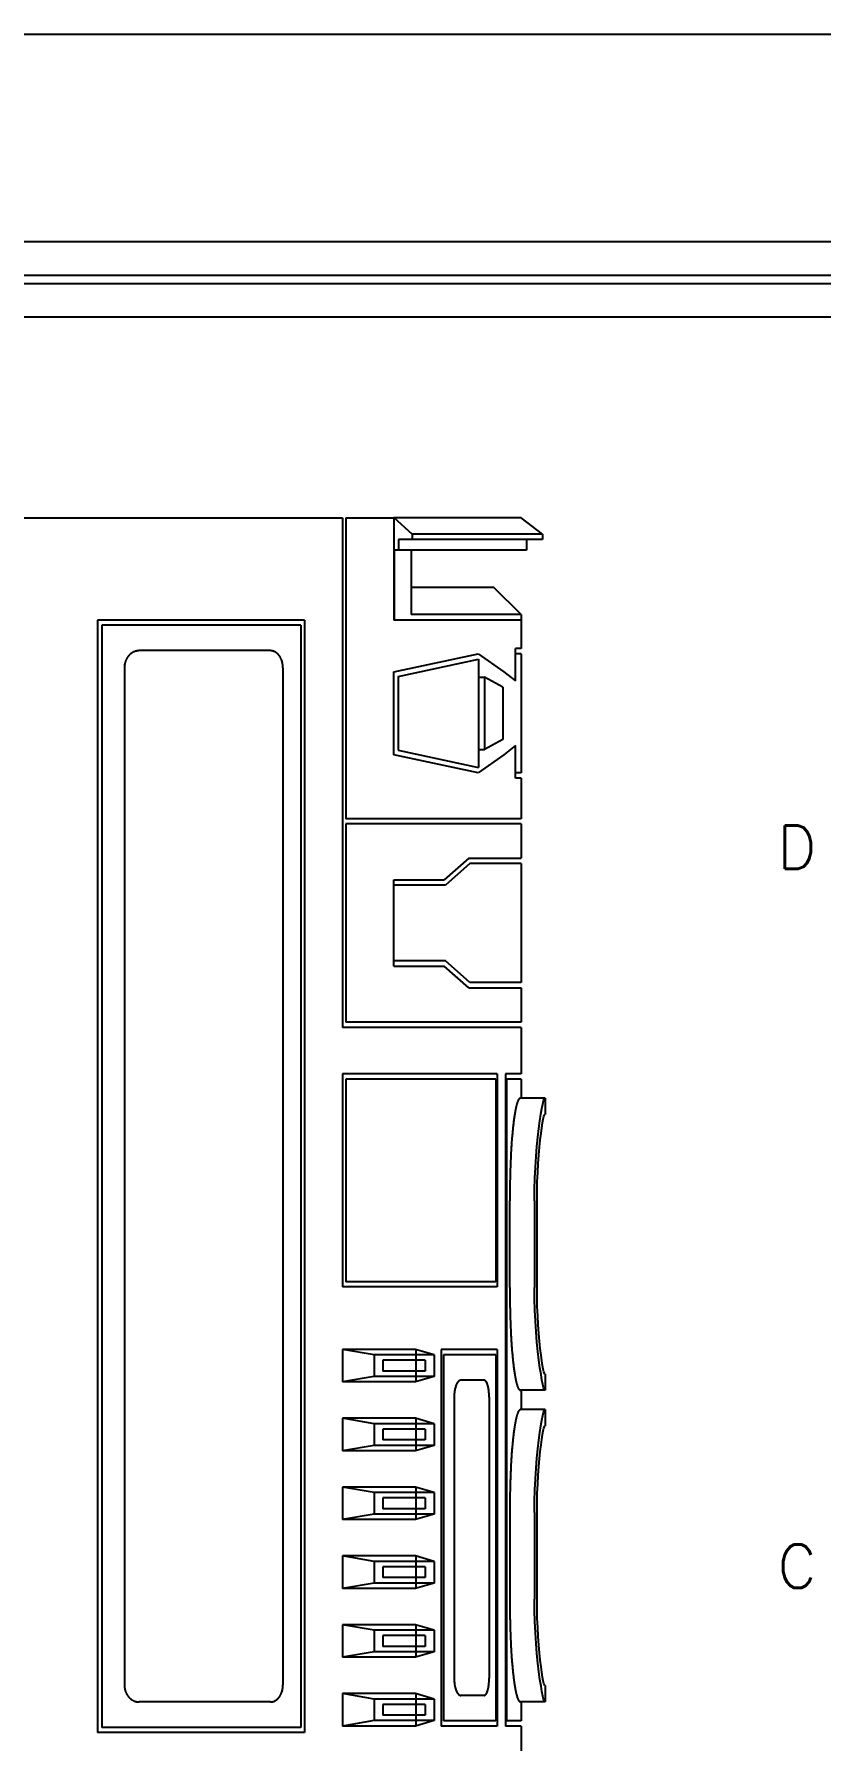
# Model space of a CAD drawing. Extents: x 0 to 54.4, y 0 to 35.2.
# Drawn here: x 17.76 to 26.84, y 15.48 to 35.2 of the extents above; entities that cross this region are included whole.
import ezdxf

# ---------------------------------------------------------------- set-up
doc = ezdxf.new("R2010")
doc.units = 0
doc.layers.get('0').update_dxf_attribs({"linetype": 'CONTINUOUS'})
for name, color, linetype in [('BODY', 7, 'CONTINUOUS'), ('BODY_PANELS', 2, 'CONTINUOUS'), ('DIMENSIONS', 1, 'CONTINUOUS'), ('FORM', 5, 'CONTINUOUS')]:
    doc.layers.add(name, color=color, linetype=linetype)
doc.styles.get("Standard").update_dxf_attribs({"font": 'simplex.shx'})

msp = doc.modelspace()

# ---------------------------------------------------------------- linework, layer by layer
msp.add_line((0, 35.2), (54.4, 35.2))
at = {"layer": 'BODY'}
for p, q in [((5.207, 29.612), (21.321, 29.612)), ((21.321, 29.612), (21.321, 23.724)), ((21.359, 29.612), (21.359, 26.136)), ((21.359, 29.612), (21.913, 29.612)), ((21.913, 29.612), (21.913, 28.431)), ((18.491, 28.431), (18.491, 15.577)), ((20.882, 28.431), (18.491, 28.431)), ((20.882, 28.431), (20.882, 15.577)), ((23.381, 28.431), (21.913, 28.431)), ((23.381, 28.431), (23.381, 28.102)), ((21.913, 27.833), (22.887, 28.041)), ((22.887, 28.041), (23.184, 27.831)), ((23.319, 27.727), (23.319, 28.102)), ((23.381, 28.102), (23.319, 28.102)), ((21.913, 26.873), (21.913, 27.833)), ((23.184, 27.831), (23.319, 27.727)), ((22.887, 26.666), (21.913, 26.873)), ((23.184, 26.875), (22.887, 26.666)), ((23.319, 26.98), (23.184, 26.875)), ((23.319, 26.604), (23.319, 26.98)), ((23.381, 26.604), (23.319, 26.604)), ((23.381, 26.604), (23.381, 26.136)), ((23.381, 26.604), (23.381, 26.136)), ((23.381, 26.136), (21.359, 26.136)), ((23.381, 26.076), (21.359, 26.076)), ((21.359, 26.076), (21.359, 23.784)), ((23.381, 26.076), (23.381, 25.679)), ((23.381, 26.076), (23.381, 25.679)), ((22.78, 25.679), (22.493, 25.43)), ((22.78, 25.679), (23.381, 25.679)), ((21.913, 24.43), (21.913, 25.43)), ((21.913, 25.43), (22.493, 25.43)), ((21.913, 24.43), (22.493, 24.43)), ((22.78, 24.181), (22.493, 24.43)), ((22.78, 24.181), (23.381, 24.181)), ((23.381, 24.181), (23.381, 23.784)), ((23.381, 23.724), (21.321, 23.724)), ((23.381, 23.784), (21.359, 23.784)), ((23.381, 23.724), (23.381, 23.187)), ((21.321, 23.187), (21.321, 20.726)), ((23.106, 23.187), (21.321, 23.187)), ((23.106, 23.187), (23.106, 20.726)), ((23.381, 23.187), (23.203, 23.187)), ((23.203, 23.187), (23.203, 15.653)), ((23.106, 20.726), (21.321, 20.726)), ((21.321, 20.003), (21.321, 19.628)), ((22.168, 20.003), (21.321, 20.003)), ((22.168, 20.003), (22.168, 19.628)), ((23.106, 20.003), (22.46, 20.003)), ((22.46, 20.003), (22.46, 15.653)), ((23.106, 20.003), (23.106, 15.653)), ((22.168, 19.628), (21.321, 19.628)), ((21.321, 19.208), (21.321, 18.833)), ((22.168, 19.208), (21.321, 19.208)), ((22.168, 19.208), (22.168, 18.833)), ((22.168, 18.833), (21.321, 18.833)), ((21.321, 18.413), (21.321, 18.038)), ((22.168, 18.413), (21.321, 18.413)), ((22.168, 18.413), (22.168, 18.038)), ((22.168, 18.038), (21.321, 18.038)), ((21.321, 17.618), (21.321, 17.243)), ((22.168, 17.618), (21.321, 17.618)), ((22.168, 17.618), (22.168, 17.243)), ((22.168, 17.243), (21.321, 17.243)), ((21.321, 16.823), (21.321, 16.448)), ((22.168, 16.823), (21.321, 16.823)), ((22.168, 16.823), (22.168, 16.448)), ((22.168, 16.448), (21.321, 16.448)), ((21.321, 16.028), (21.321, 15.653)), ((22.168, 16.028), (21.321, 16.028)), ((22.168, 16.028), (22.168, 15.653)), ((22.168, 15.653), (21.321, 15.653)), ((23.106, 15.653), (22.46, 15.653)), ((23.381, 15.653), (23.203, 15.653)), ((23.381, 15.653), (23.381, 15.147)), ((20.882, 15.577), (18.491, 15.577))]:
    msp.add_line(p, q, dxfattribs=at)
at = {"layer": 'BODY_PANELS'}
for p, q in [((23.381, 29.612), (21.913, 29.612)), ((22.125, 29.424), (21.915, 29.612)), ((23.631, 29.424), (23.381, 29.612)), ((23.631, 29.424), (22.125, 29.424)), ((22.125, 29.424), (22.125, 29.362)), ((23.631, 29.424), (23.631, 29.362)), ((21.915, 29.237), (21.915, 28.431)), ((23.443, 29.237), (21.915, 29.237)), ((23.631, 29.362), (21.967, 29.362)), ((21.967, 29.362), (21.967, 29.237)), ((22.113, 29.237), (22.113, 28.493)), ((23.443, 29.362), (23.443, 29.237)), ((23.068, 28.806), (22.113, 28.806)), ((23.381, 28.493), (23.068, 28.806)), ((23.381, 28.431), (21.915, 28.431)), ((23.381, 28.493), (22.113, 28.493)), ((23.381, 28.493), (23.381, 28.431)), ((18.544, 28.371), (18.544, 15.637)), ((20.84, 28.371), (18.544, 28.371)), ((20.84, 28.371), (20.84, 15.637)), ((20.49, 28.077), (18.973, 28.077)), ((23.381, 28.041), (23.319, 28.041)), ((23.381, 28.041), (23.381, 26.666)), ((18.803, 27.88), (18.803, 16.128)), ((20.632, 27.88), (20.632, 16.128)), ((21.962, 27.779), (22.889, 27.978)), ((22.889, 27.978), (22.889, 26.728)), ((21.962, 27.779), (21.962, 26.927)), ((22.889, 27.772), (22.96, 27.772)), ((22.96, 27.772), (22.96, 26.934)), ((23.171, 27.657), (22.96, 27.772)), ((23.171, 27.657), (23.171, 27.049)), ((23.171, 27.049), (22.96, 26.934)), ((21.962, 26.927), (22.889, 26.728)), ((22.889, 26.934), (22.96, 26.934)), ((23.381, 26.666), (23.319, 26.666)), ((22.79, 25.617), (22.508, 25.367)), ((23.381, 25.617), (22.79, 25.617)), ((23.381, 25.617), (23.381, 24.242)), ((22.508, 25.367), (21.913, 25.367)), ((22.508, 24.492), (21.913, 24.492)), ((22.79, 24.242), (22.508, 24.492)), ((23.381, 24.242), (22.79, 24.242)), ((21.358, 23.127), (21.358, 20.786)), ((23.092, 23.127), (21.358, 23.127)), ((23.092, 23.127), (23.092, 20.786)), ((23.215, 23.127), (23.215, 15.713)), ((23.381, 23.127), (23.215, 23.127)), ((23.381, 23.127), (23.381, 22.908)), ((23.381, 22.908), (23.374, 22.908)), ((23.661, 22.908), (23.374, 22.908)), ((23.633, 22.839), (23.642, 22.877)), ((23.642, 22.877), (23.65, 22.9)), ((23.65, 22.9), (23.655, 22.908)), ((23.655, 22.908), (23.661, 22.908)), ((23.661, 22.908), (23.661, 22.72)), ((23.599, 22.645), (23.611, 22.722)), ((23.611, 22.722), (23.622, 22.787)), ((23.622, 22.787), (23.633, 22.839)), ((23.638, 22.663), (23.645, 22.695)), ((23.645, 22.695), (23.651, 22.714)), ((23.651, 22.714), (23.655, 22.72)), ((23.655, 22.72), (23.661, 22.72)), ((23.575, 22.456), (23.587, 22.555)), ((23.587, 22.555), (23.599, 22.645)), ((23.603, 22.425), (23.612, 22.5)), ((23.612, 22.5), (23.621, 22.565)), ((23.621, 22.565), (23.63, 22.62)), ((23.63, 22.62), (23.638, 22.663)), ((23.555, 22.232), (23.565, 22.348)), ((23.565, 22.348), (23.575, 22.456)), ((23.586, 22.25), (23.594, 22.341)), ((23.594, 22.341), (23.603, 22.425)), ((23.541, 21.983), (23.547, 22.11)), ((23.547, 22.11), (23.555, 22.232)), ((23.574, 22.049), (23.579, 22.152)), ((23.579, 22.152), (23.586, 22.25)), ((23.538, 21.852), (23.541, 21.983)), ((23.567, 21.832), (23.569, 21.942)), ((23.569, 21.942), (23.574, 22.049)), ((23.251, 20.721), (23.251, 21.72)), ((23.536, 21.72), (23.538, 21.852)), ((23.536, 21.72), (23.536, 20.72)), ((23.566, 21.72), (23.567, 21.832)), ((23.566, 20.72), (23.566, 21.72)), ((23.092, 20.786), (21.358, 20.786)), ((23.538, 20.589), (23.536, 20.72)), ((23.567, 20.61), (23.566, 20.72)), ((23.541, 20.459), (23.538, 20.589)), ((23.569, 20.501), (23.567, 20.61)), ((23.547, 20.33), (23.541, 20.459)), ((23.555, 20.206), (23.547, 20.33)), ((23.574, 20.393), (23.569, 20.501)), ((23.579, 20.288), (23.574, 20.393)), ((23.565, 20.089), (23.555, 20.206)), ((23.587, 20.189), (23.579, 20.288)), ((23.595, 20.098), (23.587, 20.189)), ((22.162, 20.003), (21.321, 20.003)), ((21.684, 19.94), (21.321, 20.003)), ((21.321, 20.003), (21.321, 19.628)), ((21.684, 19.94), (21.684, 19.69)), ((22.379, 19.94), (21.684, 19.94)), ((22.379, 19.94), (22.162, 20.003)), ((22.379, 19.94), (22.379, 19.69)), ((23.092, 19.943), (22.486, 19.943)), ((22.486, 19.943), (22.486, 15.713)), ((23.092, 19.943), (23.092, 15.713)), ((23.576, 19.98), (23.565, 20.089)), ((23.588, 19.88), (23.576, 19.98)), ((23.603, 20.013), (23.595, 20.098)), ((23.612, 19.938), (23.603, 20.013)), ((23.621, 19.874), (23.612, 19.938)), ((21.787, 19.878), (21.787, 19.753)), ((22.276, 19.878), (21.787, 19.878)), ((22.276, 19.753), (21.787, 19.753)), ((22.276, 19.878), (22.276, 19.753)), ((23.6, 19.791), (23.588, 19.88)), ((23.612, 19.714), (23.6, 19.791)), ((23.63, 19.819), (23.621, 19.874)), ((23.638, 19.776), (23.63, 19.819)), ((23.645, 19.745), (23.638, 19.776)), ((23.651, 19.727), (23.645, 19.745)), ((23.655, 19.72), (23.651, 19.727)), ((23.661, 19.72), (23.655, 19.72)), ((23.661, 19.72), (23.661, 19.533)), ((21.684, 19.69), (21.321, 19.628)), ((22.162, 19.628), (21.321, 19.628)), ((22.379, 19.69), (21.684, 19.69)), ((22.379, 19.69), (22.162, 19.628)), ((22.956, 19.649), (22.687, 19.649)), ((23.381, 19.533), (23.374, 19.533)), ((23.661, 19.533), (23.374, 19.533)), ((23.381, 19.533), (23.381, 19.308)), ((23.623, 19.65), (23.612, 19.714)), ((23.633, 19.599), (23.623, 19.65)), ((23.642, 19.563), (23.633, 19.599)), ((23.65, 19.54), (23.642, 19.563)), ((23.655, 19.533), (23.65, 19.54)), ((23.661, 19.533), (23.655, 19.533)), ((22.61, 19.452), (22.61, 16.204)), ((23.013, 19.452), (23.013, 16.204)), ((22.162, 19.208), (21.321, 19.208)), ((21.684, 19.145), (21.321, 19.208)), ((21.321, 19.208), (21.321, 18.833)), ((21.684, 19.145), (21.684, 18.895)), ((22.379, 19.145), (21.684, 19.145)), ((22.379, 19.145), (22.162, 19.208)), ((22.379, 19.145), (22.379, 18.895)), ((23.381, 19.308), (23.374, 19.308)), ((23.661, 19.308), (23.374, 19.308)), ((23.611, 19.122), (23.622, 19.187)), ((23.622, 19.187), (23.633, 19.239)), ((23.633, 19.239), (23.642, 19.277)), ((23.642, 19.277), (23.65, 19.3)), ((23.65, 19.3), (23.655, 19.308)), ((23.655, 19.308), (23.661, 19.308)), ((23.661, 19.308), (23.661, 19.12)), ((21.787, 19.083), (21.787, 18.958)), ((22.276, 19.083), (21.787, 19.083)), ((22.276, 18.958), (21.787, 18.958)), ((22.276, 19.083), (22.276, 18.958)), ((23.575, 18.856), (23.587, 18.955)), ((23.587, 18.955), (23.599, 19.045)), ((23.599, 19.045), (23.611, 19.122)), ((23.612, 18.9), (23.621, 18.965)), ((23.621, 18.965), (23.63, 19.02)), ((23.63, 19.02), (23.638, 19.063)), ((23.638, 19.063), (23.645, 19.095)), ((23.645, 19.095), (23.651, 19.114)), ((23.651, 19.114), (23.655, 19.12)), ((23.655, 19.12), (23.661, 19.12)), ((21.684, 18.895), (21.321, 18.833)), ((22.162, 18.833), (21.321, 18.833)), ((22.379, 18.895), (21.684, 18.895)), ((22.379, 18.895), (22.162, 18.833)), ((23.555, 18.632), (23.565, 18.748)), ((23.565, 18.748), (23.575, 18.856)), ((23.586, 18.65), (23.594, 18.741)), ((23.594, 18.741), (23.603, 18.825)), ((23.603, 18.825), (23.612, 18.9)), ((23.547, 18.51), (23.555, 18.632)), ((23.574, 18.449), (23.579, 18.552)), ((23.579, 18.552), (23.586, 18.65)), ((22.162, 18.413), (21.321, 18.413)), ((21.684, 18.35), (21.321, 18.413)), ((21.321, 18.413), (21.321, 18.038)), ((21.684, 18.35), (21.684, 18.1)), ((22.379, 18.35), (21.684, 18.35)), ((22.379, 18.35), (22.162, 18.413)), ((22.379, 18.35), (22.379, 18.1)), ((23.538, 18.252), (23.541, 18.383)), ((23.541, 18.383), (23.547, 18.51)), ((23.567, 18.232), (23.569, 18.342)), ((23.569, 18.342), (23.574, 18.449)), ((21.787, 18.288), (21.787, 18.163)), ((22.276, 18.288), (21.787, 18.288)), ((22.276, 18.163), (21.787, 18.163)), ((22.276, 18.288), (22.276, 18.163)), ((23.536, 18.12), (23.538, 18.252)), ((23.566, 18.12), (23.567, 18.232)), ((21.684, 18.1), (21.321, 18.038)), ((22.162, 18.038), (21.321, 18.038)), ((22.379, 18.1), (21.684, 18.1)), ((22.379, 18.1), (22.162, 18.038)), ((23.251, 18.12), (23.251, 17.121)), ((23.536, 18.12), (23.536, 17.12)), ((23.566, 17.12), (23.566, 18.12)), ((22.162, 17.618), (21.321, 17.618)), ((21.684, 17.555), (21.321, 17.618)), ((21.321, 17.618), (21.321, 17.243)), ((21.684, 17.555), (21.684, 17.305)), ((22.379, 17.555), (21.684, 17.555)), ((22.379, 17.555), (22.162, 17.618)), ((22.379, 17.555), (22.379, 17.305)), ((21.787, 17.493), (21.787, 17.368)), ((22.276, 17.493), (21.787, 17.493)), ((22.276, 17.368), (21.787, 17.368)), ((22.276, 17.493), (22.276, 17.368)), ((21.684, 17.305), (21.321, 17.243)), ((22.162, 17.243), (21.321, 17.243)), ((22.379, 17.305), (21.684, 17.305)), ((22.379, 17.305), (22.162, 17.243)), ((23.538, 16.989), (23.536, 17.12)), ((23.541, 16.859), (23.538, 16.989)), ((23.567, 17.01), (23.566, 17.12)), ((23.569, 16.901), (23.567, 17.01)), ((22.162, 16.823), (21.321, 16.823)), ((21.684, 16.76), (21.321, 16.823)), ((21.321, 16.823), (21.321, 16.448)), ((22.379, 16.76), (22.162, 16.823)), ((23.547, 16.73), (23.541, 16.859)), ((23.574, 16.793), (23.569, 16.901)), ((23.579, 16.688), (23.574, 16.793)), ((21.684, 16.76), (21.684, 16.51)), ((22.379, 16.76), (21.684, 16.76)), ((21.787, 16.698), (21.787, 16.573)), ((22.276, 16.698), (21.787, 16.698)), ((22.276, 16.573), (21.787, 16.573)), ((22.276, 16.698), (22.276, 16.573)), ((22.379, 16.76), (22.379, 16.51)), ((23.555, 16.606), (23.547, 16.73)), ((23.565, 16.489), (23.555, 16.606)), ((23.587, 16.589), (23.579, 16.688)), ((23.595, 16.498), (23.587, 16.589)), ((21.684, 16.51), (21.321, 16.448)), ((22.162, 16.448), (21.321, 16.448)), ((22.379, 16.51), (21.684, 16.51)), ((22.379, 16.51), (22.162, 16.448)), ((23.576, 16.38), (23.565, 16.489)), ((23.588, 16.28), (23.576, 16.38)), ((23.603, 16.413), (23.595, 16.498)), ((23.612, 16.338), (23.603, 16.413)), ((23.6, 16.191), (23.588, 16.28)), ((23.612, 16.114), (23.6, 16.191)), ((23.621, 16.274), (23.612, 16.338)), ((23.63, 16.219), (23.621, 16.274)), ((23.638, 16.176), (23.63, 16.219)), ((23.645, 16.145), (23.638, 16.176)), ((22.162, 16.028), (21.321, 16.028)), ((21.321, 16.028), (21.321, 15.653)), ((21.684, 15.965), (21.321, 16.028)), ((22.379, 15.965), (22.162, 16.028)), ((22.956, 16.007), (22.687, 16.007)), ((23.623, 16.05), (23.612, 16.114)), ((23.633, 15.999), (23.623, 16.05)), ((23.642, 15.963), (23.633, 15.999)), ((23.651, 16.127), (23.645, 16.145)), ((23.655, 16.12), (23.651, 16.127)), ((23.661, 16.12), (23.655, 16.12)), ((23.661, 16.12), (23.661, 15.933)), ((20.49, 15.931), (18.973, 15.931)), ((22.379, 15.965), (21.684, 15.965)), ((21.684, 15.965), (21.684, 15.715)), ((22.276, 15.903), (21.787, 15.903)), ((21.787, 15.903), (21.787, 15.778)), ((22.276, 15.778), (21.787, 15.778)), ((22.276, 15.903), (22.276, 15.778)), ((22.379, 15.965), (22.379, 15.715)), ((23.381, 15.933), (23.374, 15.933)), ((23.661, 15.933), (23.374, 15.933)), ((23.381, 15.933), (23.381, 15.713)), ((23.65, 15.94), (23.642, 15.963)), ((23.655, 15.933), (23.65, 15.94)), ((23.661, 15.933), (23.655, 15.933)), ((20.84, 15.637), (18.544, 15.637)), ((21.684, 15.715), (21.321, 15.653)), ((22.162, 15.653), (21.321, 15.653)), ((22.379, 15.715), (21.684, 15.715)), ((22.379, 15.715), (22.162, 15.653)), ((23.092, 15.713), (22.486, 15.713)), ((23.381, 15.713), (23.215, 15.713))]:
    msp.add_line(p, q, dxfattribs=at)
for points in [[(18.973, 28.077, 0), (18.971, 28.077, 0), (18.969, 28.077, 0), (18.967, 28.076, 0), (18.965, 28.076, 0), (18.962, 28.076, 0), (18.96, 28.076, 0), (18.958, 28.076, 0), (18.956, 28.076, 0), (18.954, 28.076, 0), (18.952, 28.075, 0), (18.95, 28.075, 0), (18.948, 28.075, 0), (18.946, 28.074, 0), (18.944, 28.074, 0), (18.942, 28.073, 0), (18.94, 28.073, 0), (18.938, 28.072, 0), (18.936, 28.072, 0), (18.934, 28.071, 0), (18.931, 28.071, 0), (18.93, 28.07, 0), (18.927, 28.07, 0), (18.925, 28.069, 0), (18.924, 28.068, 0), (18.922, 28.067, 0), (18.919, 28.067, 0), (18.918, 28.066, 0), (18.916, 28.065, 0), (18.914, 28.064, 0), (18.912, 28.064, 0), (18.91, 28.063, 0), (18.908, 28.062, 0), (18.906, 28.061, 0), (18.904, 28.06, 0), (18.902, 28.059, 0), (18.9, 28.058, 0), (18.898, 28.057, 0), (18.896, 28.056, 0), (18.895, 28.055, 0), (18.893, 28.053, 0), (18.891, 28.052, 0), (18.889, 28.051, 0), (18.887, 28.05, 0), (18.885, 28.049, 0), (18.884, 28.047, 0), (18.882, 28.046, 0), (18.88, 28.045, 0), (18.878, 28.044, 0), (18.877, 28.042, 0), (18.875, 28.041, 0), (18.873, 28.039, 0), (18.872, 28.038, 0), (18.87, 28.036, 0), (18.868, 28.035, 0), (18.866, 28.034, 0), (18.865, 28.032, 0), (18.863, 28.03, 0), (18.862, 28.029, 0), (18.86, 28.027, 0), (18.858, 28.026, 0), (18.857, 28.024, 0), (18.855, 28.022, 0), (18.854, 28.021, 0), (18.852, 28.019, 0), (18.851, 28.017, 0), (18.85, 28.015, 0), (18.848, 28.014, 0), (18.847, 28.012, 0), (18.845, 28.01, 0), (18.844, 28.008, 0), (18.843, 28.006, 0), (18.841, 28.005, 0), (18.84, 28.003, 0), (18.839, 28.001, 0), (18.837, 27.999, 0), (18.836, 27.997, 0), (18.835, 27.995, 0), (18.834, 27.993, 0), (18.832, 27.991, 0), (18.831, 27.989, 0), (18.83, 27.987, 0), (18.829, 27.985, 0), (18.828, 27.983, 0), (18.827, 27.981, 0), (18.826, 27.979, 0), (18.825, 27.977, 0), (18.824, 27.975, 0), (18.823, 27.973, 0), (18.822, 27.97, 0), (18.821, 27.968, 0), (18.82, 27.966, 0), (18.819, 27.964, 0), (18.818, 27.962, 0), (18.817, 27.959, 0), (18.816, 27.957, 0), (18.816, 27.955, 0), (18.815, 27.953, 0), (18.814, 27.951, 0), (18.813, 27.948, 0), (18.812, 27.946, 0), (18.812, 27.944, 0), (18.811, 27.942, 0), (18.811, 27.939, 0), (18.81, 27.937, 0), (18.809, 27.934, 0), (18.809, 27.932, 0), (18.808, 27.93, 0), (18.808, 27.927, 0), (18.807, 27.925, 0), (18.807, 27.923, 0), (18.806, 27.921, 0), (18.806, 27.918, 0), (18.805, 27.916, 0), (18.805, 27.913, 0), (18.805, 27.911, 0), (18.804, 27.909, 0), (18.804, 27.906, 0), (18.804, 27.904, 0), (18.804, 27.901, 0), (18.803, 27.899, 0), (18.803, 27.897, 0), (18.803, 27.894, 0), (18.803, 27.892, 0), (18.803, 27.889, 0), (18.803, 27.887, 0), (18.803, 27.884, 0), (18.803, 27.882, 0), (18.803, 27.88, 0)], [(20.632, 27.88, 0), (20.632, 27.882, 0), (20.632, 27.884, 0), (20.632, 27.887, 0), (20.632, 27.889, 0), (20.632, 27.892, 0), (20.632, 27.894, 0), (20.632, 27.897, 0), (20.632, 27.899, 0), (20.632, 27.901, 0), (20.631, 27.904, 0), (20.631, 27.906, 0), (20.631, 27.909, 0), (20.631, 27.911, 0), (20.63, 27.913, 0), (20.63, 27.916, 0), (20.63, 27.918, 0), (20.629, 27.921, 0), (20.629, 27.923, 0), (20.629, 27.925, 0), (20.628, 27.927, 0), (20.628, 27.93, 0), (20.627, 27.932, 0), (20.627, 27.934, 0), (20.626, 27.937, 0), (20.626, 27.939, 0), (20.625, 27.942, 0), (20.625, 27.944, 0), (20.624, 27.946, 0), (20.623, 27.948, 0), (20.623, 27.951, 0), (20.622, 27.953, 0), (20.622, 27.955, 0), (20.621, 27.957, 0), (20.62, 27.959, 0), (20.619, 27.962, 0), (20.619, 27.964, 0), (20.618, 27.966, 0), (20.617, 27.968, 0), (20.616, 27.97, 0), (20.616, 27.973, 0), (20.615, 27.975, 0), (20.614, 27.977, 0), (20.613, 27.979, 0), (20.612, 27.981, 0), (20.611, 27.983, 0), (20.61, 27.985, 0), (20.609, 27.987, 0), (20.608, 27.989, 0), (20.607, 27.991, 0), (20.606, 27.993, 0), (20.605, 27.995, 0), (20.604, 27.997, 0), (20.603, 27.999, 0), (20.602, 28.001, 0), (20.601, 28.003, 0), (20.6, 28.005, 0), (20.599, 28.006, 0), (20.598, 28.008, 0), (20.597, 28.01, 0), (20.596, 28.012, 0), (20.594, 28.014, 0), (20.593, 28.015, 0), (20.592, 28.017, 0), (20.591, 28.019, 0), (20.589, 28.021, 0), (20.588, 28.022, 0), (20.587, 28.024, 0), (20.585, 28.026, 0), (20.584, 28.027, 0), (20.583, 28.029, 0), (20.582, 28.03, 0), (20.58, 28.032, 0), (20.579, 28.034, 0), (20.578, 28.035, 0), (20.576, 28.036, 0), (20.575, 28.038, 0), (20.573, 28.039, 0), (20.572, 28.041, 0), (20.57, 28.042, 0), (20.569, 28.044, 0), (20.567, 28.045, 0), (20.566, 28.046, 0), (20.564, 28.047, 0), (20.563, 28.049, 0), (20.561, 28.05, 0), (20.56, 28.051, 0), (20.558, 28.052, 0), (20.557, 28.053, 0), (20.555, 28.055, 0), (20.554, 28.056, 0), (20.552, 28.057, 0), (20.551, 28.058, 0), (20.549, 28.059, 0), (20.547, 28.06, 0), (20.546, 28.061, 0), (20.544, 28.062, 0), (20.543, 28.063, 0), (20.541, 28.064, 0), (20.539, 28.064, 0), (20.538, 28.065, 0), (20.536, 28.066, 0), (20.534, 28.067, 0), (20.533, 28.067, 0), (20.531, 28.068, 0), (20.529, 28.069, 0), (20.528, 28.07, 0), (20.526, 28.07, 0), (20.524, 28.071, 0), (20.523, 28.071, 0), (20.521, 28.072, 0), (20.519, 28.072, 0), (20.517, 28.073, 0), (20.516, 28.073, 0), (20.514, 28.074, 0), (20.512, 28.074, 0), (20.511, 28.075, 0), (20.509, 28.075, 0), (20.507, 28.075, 0), (20.505, 28.076, 0), (20.504, 28.076, 0), (20.502, 28.076, 0), (20.5, 28.076, 0), (20.498, 28.076, 0), (20.497, 28.076, 0), (20.495, 28.076, 0), (20.493, 28.077, 0), (20.491, 28.077, 0), (20.489, 28.077, 0)], [(23.374, 22.908, 0), (23.373, 22.908, 0), (23.371, 22.907, 0), (23.37, 22.907, 0), (23.368, 22.906, 0), (23.367, 22.905, 0), (23.365, 22.904, 0), (23.364, 22.903, 0), (23.362, 22.902, 0), (23.361, 22.9, 0), (23.359, 22.899, 0), (23.358, 22.897, 0), (23.356, 22.895, 0), (23.355, 22.893, 0), (23.353, 22.89, 0), (23.352, 22.888, 0), (23.35, 22.885, 0), (23.349, 22.882, 0), (23.347, 22.879, 0), (23.346, 22.875, 0), (23.344, 22.872, 0), (23.343, 22.868, 0), (23.341, 22.865, 0), (23.34, 22.861, 0), (23.338, 22.857, 0), (23.337, 22.852, 0), (23.336, 22.848, 0), (23.334, 22.843, 0), (23.333, 22.838, 0), (23.331, 22.833, 0), (23.33, 22.828, 0), (23.328, 22.823, 0), (23.327, 22.817, 0), (23.326, 22.812, 0), (23.324, 22.806, 0), (23.323, 22.8, 0), (23.322, 22.794, 0), (23.32, 22.787, 0), (23.319, 22.781, 0), (23.317, 22.774, 0), (23.316, 22.767, 0), (23.315, 22.76, 0), (23.314, 22.753, 0), (23.312, 22.746, 0), (23.311, 22.739, 0), (23.31, 22.731, 0), (23.308, 22.723, 0), (23.307, 22.715, 0), (23.306, 22.707, 0), (23.305, 22.699, 0), (23.303, 22.691, 0), (23.302, 22.683, 0), (23.301, 22.674, 0), (23.3, 22.665, 0), (23.298, 22.656, 0), (23.297, 22.647, 0), (23.296, 22.638, 0), (23.295, 22.629, 0), (23.294, 22.619, 0), (23.293, 22.61, 0), (23.291, 22.6, 0), (23.29, 22.59, 0), (23.289, 22.58, 0), (23.288, 22.57, 0), (23.287, 22.56, 0), (23.286, 22.549, 0), (23.285, 22.539, 0), (23.284, 22.528, 0), (23.283, 22.517, 0), (23.282, 22.507, 0), (23.281, 22.496, 0), (23.28, 22.485, 0), (23.279, 22.473, 0), (23.278, 22.462, 0), (23.277, 22.451, 0), (23.276, 22.439, 0), (23.275, 22.427, 0), (23.274, 22.416, 0), (23.273, 22.404, 0), (23.273, 22.392, 0), (23.272, 22.38, 0), (23.271, 22.367, 0), (23.27, 22.355, 0), (23.269, 22.343, 0), (23.268, 22.33, 0), (23.268, 22.318, 0), (23.267, 22.305, 0), (23.266, 22.293, 0), (23.265, 22.28, 0), (23.265, 22.267, 0), (23.264, 22.254, 0), (23.263, 22.241, 0), (23.263, 22.228, 0), (23.262, 22.214, 0), (23.262, 22.201, 0), (23.261, 22.188, 0), (23.26, 22.174, 0), (23.26, 22.161, 0), (23.259, 22.147, 0), (23.259, 22.134, 0), (23.258, 22.12, 0), (23.258, 22.106, 0), (23.257, 22.092, 0), (23.257, 22.078, 0), (23.256, 22.064, 0), (23.256, 22.05, 0), (23.255, 22.037, 0), (23.255, 22.022, 0), (23.255, 22.008, 0), (23.254, 21.994, 0), (23.254, 21.98, 0), (23.254, 21.966, 0), (23.253, 21.951, 0), (23.253, 21.937, 0), (23.253, 21.923, 0), (23.253, 21.908, 0), (23.252, 21.894, 0), (23.252, 21.88, 0), (23.252, 21.865, 0), (23.252, 21.851, 0), (23.252, 21.836, 0), (23.251, 21.822, 0), (23.251, 21.807, 0), (23.251, 21.793, 0), (23.251, 21.778, 0), (23.251, 21.763, 0), (23.251, 21.749, 0), (23.251, 21.734, 0), (23.251, 21.72, 0)], [(23.251, 20.721, 0), (23.251, 20.706, 0), (23.251, 20.692, 0), (23.251, 20.677, 0), (23.251, 20.662, 0), (23.251, 20.648, 0), (23.251, 20.633, 0), (23.251, 20.619, 0), (23.252, 20.604, 0), (23.252, 20.59, 0), (23.252, 20.575, 0), (23.252, 20.561, 0), (23.252, 20.546, 0), (23.253, 20.532, 0), (23.253, 20.518, 0), (23.253, 20.503, 0), (23.253, 20.489, 0), (23.254, 20.475, 0), (23.254, 20.46, 0), (23.254, 20.446, 0), (23.255, 20.432, 0), (23.255, 20.418, 0), (23.255, 20.404, 0), (23.256, 20.39, 0), (23.256, 20.376, 0), (23.257, 20.362, 0), (23.257, 20.348, 0), (23.258, 20.334, 0), (23.258, 20.32, 0), (23.259, 20.307, 0), (23.259, 20.293, 0), (23.26, 20.279, 0), (23.26, 20.266, 0), (23.261, 20.253, 0), (23.262, 20.239, 0), (23.262, 20.226, 0), (23.263, 20.213, 0), (23.263, 20.2, 0), (23.264, 20.186, 0), (23.265, 20.174, 0), (23.265, 20.161, 0), (23.266, 20.148, 0), (23.267, 20.135, 0), (23.268, 20.122, 0), (23.268, 20.11, 0), (23.269, 20.097, 0), (23.27, 20.085, 0), (23.271, 20.073, 0), (23.272, 20.061, 0), (23.273, 20.049, 0), (23.273, 20.037, 0), (23.274, 20.025, 0), (23.275, 20.013, 0), (23.276, 20.001, 0), (23.277, 19.99, 0), (23.278, 19.978, 0), (23.279, 19.967, 0), (23.28, 19.956, 0), (23.281, 19.945, 0), (23.282, 19.934, 0), (23.283, 19.923, 0), (23.284, 19.912, 0), (23.285, 19.901, 0), (23.286, 19.891, 0), (23.287, 19.881, 0), (23.288, 19.87, 0), (23.289, 19.86, 0), (23.29, 19.85, 0), (23.291, 19.84, 0), (23.293, 19.831, 0), (23.294, 19.821, 0), (23.295, 19.812, 0), (23.296, 19.802, 0), (23.297, 19.793, 0), (23.298, 19.784, 0), (23.3, 19.775, 0), (23.301, 19.766, 0), (23.302, 19.758, 0), (23.303, 19.749, 0), (23.305, 19.741, 0), (23.306, 19.733, 0), (23.307, 19.725, 0), (23.308, 19.717, 0), (23.31, 19.709, 0), (23.311, 19.702, 0), (23.312, 19.694, 0), (23.314, 19.687, 0), (23.315, 19.68, 0), (23.316, 19.673, 0), (23.317, 19.666, 0), (23.319, 19.66, 0), (23.32, 19.653, 0), (23.322, 19.647, 0), (23.323, 19.641, 0), (23.324, 19.635, 0), (23.326, 19.629, 0), (23.327, 19.623, 0), (23.328, 19.618, 0), (23.33, 19.612, 0), (23.331, 19.607, 0), (23.333, 19.602, 0), (23.334, 19.597, 0), (23.336, 19.593, 0), (23.337, 19.588, 0), (23.338, 19.584, 0), (23.34, 19.58, 0), (23.341, 19.576, 0), (23.343, 19.572, 0), (23.344, 19.568, 0), (23.346, 19.565, 0), (23.347, 19.561, 0), (23.349, 19.558, 0), (23.35, 19.555, 0), (23.352, 19.553, 0), (23.353, 19.55, 0), (23.355, 19.548, 0), (23.356, 19.546, 0), (23.358, 19.544, 0), (23.359, 19.542, 0), (23.361, 19.54, 0), (23.362, 19.538, 0), (23.364, 19.537, 0), (23.365, 19.536, 0), (23.367, 19.535, 0), (23.368, 19.534, 0), (23.37, 19.534, 0), (23.371, 19.533, 0), (23.373, 19.533, 0), (23.374, 19.533, 0)], [(22.687, 19.649, 0), (22.686, 19.649, 0), (22.685, 19.649, 0), (22.684, 19.648, 0), (22.683, 19.648, 0), (22.682, 19.648, 0), (22.681, 19.648, 0), (22.68, 19.648, 0), (22.68, 19.648, 0), (22.679, 19.648, 0), (22.678, 19.647, 0), (22.677, 19.647, 0), (22.676, 19.646, 0), (22.675, 19.646, 0), (22.674, 19.646, 0), (22.673, 19.645, 0), (22.672, 19.645, 0), (22.671, 19.644, 0), (22.67, 19.644, 0), (22.669, 19.643, 0), (22.668, 19.643, 0), (22.667, 19.642, 0), (22.666, 19.642, 0), (22.666, 19.641, 0), (22.665, 19.64, 0), (22.664, 19.64, 0), (22.663, 19.639, 0), (22.662, 19.638, 0), (22.661, 19.637, 0), (22.66, 19.636, 0), (22.659, 19.636, 0), (22.658, 19.635, 0), (22.657, 19.634, 0), (22.657, 19.633, 0), (22.656, 19.632, 0), (22.655, 19.631, 0), (22.654, 19.63, 0), (22.653, 19.629, 0), (22.652, 19.628, 0), (22.651, 19.627, 0), (22.651, 19.625, 0), (22.65, 19.624, 0), (22.649, 19.623, 0), (22.648, 19.622, 0), (22.647, 19.621, 0), (22.646, 19.619, 0), (22.646, 19.618, 0), (22.645, 19.617, 0), (22.644, 19.616, 0), (22.643, 19.614, 0), (22.642, 19.613, 0), (22.642, 19.611, 0), (22.641, 19.61, 0), (22.64, 19.608, 0), (22.639, 19.607, 0), (22.639, 19.605, 0), (22.638, 19.604, 0), (22.637, 19.602, 0), (22.636, 19.601, 0), (22.636, 19.599, 0), (22.635, 19.598, 0), (22.634, 19.596, 0), (22.634, 19.594, 0), (22.633, 19.593, 0), (22.632, 19.591, 0), (22.632, 19.589, 0), (22.631, 19.587, 0), (22.63, 19.586, 0), (22.63, 19.584, 0), (22.629, 19.582, 0), (22.628, 19.58, 0), (22.628, 19.578, 0), (22.627, 19.577, 0), (22.627, 19.575, 0), (22.626, 19.573, 0), (22.625, 19.571, 0), (22.625, 19.569, 0), (22.624, 19.567, 0), (22.624, 19.565, 0), (22.623, 19.563, 0), (22.623, 19.561, 0), (22.622, 19.559, 0), (22.622, 19.557, 0), (22.621, 19.555, 0), (22.621, 19.553, 0), (22.62, 19.551, 0), (22.62, 19.549, 0), (22.619, 19.547, 0), (22.619, 19.544, 0), (22.618, 19.542, 0), (22.618, 19.54, 0), (22.617, 19.538, 0), (22.617, 19.536, 0), (22.617, 19.534, 0), (22.616, 19.532, 0), (22.616, 19.529, 0), (22.615, 19.527, 0), (22.615, 19.525, 0), (22.615, 19.523, 0), (22.614, 19.52, 0), (22.614, 19.518, 0), (22.614, 19.516, 0), (22.613, 19.514, 0), (22.613, 19.511, 0), (22.613, 19.509, 0), (22.613, 19.506, 0), (22.612, 19.504, 0), (22.612, 19.502, 0), (22.612, 19.5, 0), (22.612, 19.497, 0), (22.611, 19.495, 0), (22.611, 19.492, 0), (22.611, 19.49, 0), (22.611, 19.488, 0), (22.611, 19.485, 0), (22.61, 19.483, 0), (22.61, 19.481, 0), (22.61, 19.478, 0), (22.61, 19.476, 0), (22.61, 19.473, 0), (22.61, 19.471, 0), (22.61, 19.469, 0), (22.61, 19.466, 0), (22.61, 19.464, 0), (22.61, 19.461, 0), (22.61, 19.459, 0), (22.61, 19.456, 0), (22.61, 19.454, 0), (22.61, 19.452, 0)], [(23.013, 19.452, 0), (23.013, 19.454, 0), (23.013, 19.456, 0), (23.013, 19.459, 0), (23.013, 19.461, 0), (23.013, 19.464, 0), (23.013, 19.466, 0), (23.013, 19.469, 0), (23.013, 19.471, 0), (23.013, 19.473, 0), (23.013, 19.476, 0), (23.013, 19.478, 0), (23.013, 19.481, 0), (23.012, 19.483, 0), (23.012, 19.485, 0), (23.012, 19.488, 0), (23.012, 19.49, 0), (23.012, 19.492, 0), (23.012, 19.495, 0), (23.012, 19.497, 0), (23.012, 19.5, 0), (23.011, 19.502, 0), (23.011, 19.504, 0), (23.011, 19.506, 0), (23.011, 19.509, 0), (23.011, 19.511, 0), (23.01, 19.514, 0), (23.01, 19.516, 0), (23.01, 19.518, 0), (23.01, 19.52, 0), (23.009, 19.523, 0), (23.009, 19.525, 0), (23.009, 19.527, 0), (23.009, 19.529, 0), (23.008, 19.532, 0), (23.008, 19.534, 0), (23.008, 19.536, 0), (23.007, 19.538, 0), (23.007, 19.54, 0), (23.007, 19.542, 0), (23.006, 19.544, 0), (23.006, 19.547, 0), (23.006, 19.549, 0), (23.005, 19.551, 0), (23.005, 19.553, 0), (23.005, 19.555, 0), (23.004, 19.557, 0), (23.004, 19.559, 0), (23.004, 19.561, 0), (23.003, 19.563, 0), (23.003, 19.565, 0), (23.002, 19.567, 0), (23.002, 19.569, 0), (23.002, 19.571, 0), (23.001, 19.573, 0), (23.001, 19.575, 0), (23, 19.577, 0), (23, 19.578, 0), (22.999, 19.58, 0), (22.999, 19.582, 0), (22.998, 19.584, 0), (22.998, 19.586, 0), (22.997, 19.587, 0), (22.997, 19.589, 0), (22.996, 19.591, 0), (22.996, 19.593, 0), (22.995, 19.594, 0), (22.995, 19.596, 0), (22.994, 19.598, 0), (22.994, 19.599, 0), (22.993, 19.601, 0), (22.993, 19.602, 0), (22.992, 19.604, 0), (22.992, 19.605, 0), (22.991, 19.607, 0), (22.991, 19.608, 0), (22.99, 19.61, 0), (22.989, 19.611, 0), (22.989, 19.613, 0), (22.988, 19.614, 0), (22.988, 19.616, 0), (22.987, 19.617, 0), (22.986, 19.618, 0), (22.986, 19.619, 0), (22.985, 19.621, 0), (22.985, 19.622, 0), (22.984, 19.623, 0), (22.983, 19.624, 0), (22.983, 19.625, 0), (22.982, 19.627, 0), (22.982, 19.628, 0), (22.981, 19.629, 0), (22.98, 19.63, 0), (22.98, 19.631, 0), (22.979, 19.632, 0), (22.978, 19.633, 0), (22.978, 19.634, 0), (22.977, 19.635, 0), (22.976, 19.636, 0), (22.976, 19.636, 0), (22.975, 19.637, 0), (22.974, 19.638, 0), (22.974, 19.639, 0), (22.973, 19.64, 0), (22.972, 19.64, 0), (22.972, 19.641, 0), (22.971, 19.642, 0), (22.97, 19.642, 0), (22.97, 19.643, 0), (22.969, 19.643, 0), (22.968, 19.644, 0), (22.968, 19.644, 0), (22.967, 19.645, 0), (22.966, 19.645, 0), (22.965, 19.646, 0), (22.965, 19.646, 0), (22.964, 19.646, 0), (22.963, 19.647, 0), (22.963, 19.647, 0), (22.962, 19.648, 0), (22.961, 19.648, 0), (22.961, 19.648, 0), (22.96, 19.648, 0), (22.959, 19.648, 0), (22.959, 19.648, 0), (22.958, 19.648, 0), (22.957, 19.649, 0), (22.956, 19.649, 0), (22.956, 19.649, 0)], [(23.374, 19.308, 0), (23.373, 19.308, 0), (23.371, 19.307, 0), (23.37, 19.307, 0), (23.368, 19.306, 0), (23.367, 19.305, 0), (23.365, 19.304, 0), (23.364, 19.303, 0), (23.362, 19.302, 0), (23.361, 19.3, 0), (23.359, 19.299, 0), (23.358, 19.297, 0), (23.356, 19.295, 0), (23.355, 19.293, 0), (23.353, 19.29, 0), (23.352, 19.288, 0), (23.35, 19.285, 0), (23.349, 19.282, 0), (23.347, 19.279, 0), (23.346, 19.276, 0), (23.344, 19.272, 0), (23.343, 19.268, 0), (23.341, 19.265, 0), (23.34, 19.261, 0), (23.338, 19.256, 0), (23.337, 19.252, 0), (23.336, 19.248, 0), (23.334, 19.243, 0), (23.333, 19.238, 0), (23.331, 19.233, 0), (23.33, 19.228, 0), (23.328, 19.223, 0), (23.327, 19.217, 0), (23.326, 19.212, 0), (23.324, 19.206, 0), (23.323, 19.2, 0), (23.322, 19.194, 0), (23.32, 19.187, 0), (23.319, 19.181, 0), (23.317, 19.174, 0), (23.316, 19.167, 0), (23.315, 19.16, 0), (23.314, 19.153, 0), (23.312, 19.146, 0), (23.311, 19.139, 0), (23.31, 19.131, 0), (23.308, 19.123, 0), (23.307, 19.116, 0), (23.306, 19.107, 0), (23.305, 19.099, 0), (23.303, 19.091, 0), (23.302, 19.082, 0), (23.301, 19.074, 0), (23.3, 19.065, 0), (23.298, 19.056, 0), (23.297, 19.047, 0), (23.296, 19.038, 0), (23.295, 19.029, 0), (23.294, 19.019, 0), (23.293, 19.01, 0), (23.291, 19, 0), (23.29, 18.99, 0), (23.289, 18.98, 0), (23.288, 18.97, 0), (23.287, 18.96, 0), (23.286, 18.949, 0), (23.285, 18.939, 0), (23.284, 18.928, 0), (23.283, 18.918, 0), (23.282, 18.907, 0), (23.281, 18.896, 0), (23.28, 18.884, 0), (23.279, 18.873, 0), (23.278, 18.862, 0), (23.277, 18.851, 0), (23.276, 18.839, 0), (23.275, 18.827, 0), (23.274, 18.816, 0), (23.273, 18.804, 0), (23.273, 18.792, 0), (23.272, 18.78, 0), (23.271, 18.767, 0), (23.27, 18.755, 0), (23.269, 18.743, 0), (23.268, 18.73, 0), (23.268, 18.718, 0), (23.267, 18.705, 0), (23.266, 18.692, 0), (23.265, 18.68, 0), (23.265, 18.667, 0), (23.264, 18.654, 0), (23.263, 18.641, 0), (23.263, 18.628, 0), (23.262, 18.614, 0), (23.262, 18.601, 0), (23.261, 18.588, 0), (23.26, 18.574, 0), (23.26, 18.561, 0), (23.259, 18.547, 0), (23.259, 18.534, 0), (23.258, 18.52, 0), (23.258, 18.506, 0), (23.257, 18.492, 0), (23.257, 18.478, 0), (23.256, 18.465, 0), (23.256, 18.451, 0), (23.255, 18.436, 0), (23.255, 18.422, 0), (23.255, 18.408, 0), (23.254, 18.394, 0), (23.254, 18.38, 0), (23.254, 18.366, 0), (23.253, 18.351, 0), (23.253, 18.337, 0), (23.253, 18.323, 0), (23.253, 18.308, 0), (23.252, 18.294, 0), (23.252, 18.279, 0), (23.252, 18.265, 0), (23.252, 18.251, 0), (23.252, 18.236, 0), (23.251, 18.222, 0), (23.251, 18.207, 0), (23.251, 18.192, 0), (23.251, 18.178, 0), (23.251, 18.163, 0), (23.251, 18.149, 0), (23.251, 18.134, 0), (23.251, 18.12, 0)], [(23.251, 17.121, 0), (23.251, 17.106, 0), (23.251, 17.091, 0), (23.251, 17.077, 0), (23.251, 17.062, 0), (23.251, 17.048, 0), (23.251, 17.033, 0), (23.251, 17.019, 0), (23.252, 17.004, 0), (23.252, 16.99, 0), (23.252, 16.975, 0), (23.252, 16.961, 0), (23.252, 16.946, 0), (23.253, 16.932, 0), (23.253, 16.918, 0), (23.253, 16.903, 0), (23.253, 16.889, 0), (23.254, 16.875, 0), (23.254, 16.86, 0), (23.254, 16.846, 0), (23.255, 16.832, 0), (23.255, 16.818, 0), (23.255, 16.804, 0), (23.256, 16.79, 0), (23.256, 16.776, 0), (23.257, 16.762, 0), (23.257, 16.748, 0), (23.258, 16.734, 0), (23.258, 16.72, 0), (23.259, 16.707, 0), (23.259, 16.693, 0), (23.26, 16.68, 0), (23.26, 16.666, 0), (23.261, 16.653, 0), (23.262, 16.639, 0), (23.262, 16.626, 0), (23.263, 16.613, 0), (23.263, 16.6, 0), (23.264, 16.587, 0), (23.265, 16.573, 0), (23.265, 16.561, 0), (23.266, 16.548, 0), (23.267, 16.535, 0), (23.268, 16.523, 0), (23.268, 16.51, 0), (23.269, 16.497, 0), (23.27, 16.485, 0), (23.271, 16.473, 0), (23.272, 16.461, 0), (23.273, 16.449, 0), (23.273, 16.437, 0), (23.274, 16.425, 0), (23.275, 16.413, 0), (23.276, 16.401, 0), (23.277, 16.39, 0), (23.278, 16.378, 0), (23.279, 16.367, 0), (23.28, 16.356, 0), (23.281, 16.345, 0), (23.282, 16.334, 0), (23.283, 16.323, 0), (23.284, 16.312, 0), (23.285, 16.302, 0), (23.286, 16.291, 0), (23.287, 16.281, 0), (23.288, 16.27, 0), (23.289, 16.26, 0), (23.29, 16.25, 0), (23.291, 16.24, 0), (23.293, 16.231, 0), (23.294, 16.221, 0), (23.295, 16.212, 0), (23.296, 16.202, 0), (23.297, 16.193, 0), (23.298, 16.184, 0), (23.3, 16.175, 0), (23.301, 16.166, 0), (23.302, 16.158, 0), (23.303, 16.149, 0), (23.305, 16.141, 0), (23.306, 16.133, 0), (23.307, 16.125, 0), (23.308, 16.117, 0), (23.31, 16.109, 0), (23.311, 16.102, 0), (23.312, 16.094, 0), (23.314, 16.087, 0), (23.315, 16.08, 0), (23.316, 16.073, 0), (23.317, 16.066, 0), (23.319, 16.059, 0), (23.32, 16.053, 0), (23.322, 16.047, 0), (23.323, 16.041, 0), (23.324, 16.035, 0), (23.326, 16.029, 0), (23.327, 16.023, 0), (23.328, 16.018, 0), (23.33, 16.012, 0), (23.331, 16.007, 0), (23.333, 16.002, 0), (23.334, 15.997, 0), (23.336, 15.993, 0), (23.337, 15.988, 0), (23.338, 15.984, 0), (23.34, 15.98, 0), (23.341, 15.976, 0), (23.343, 15.972, 0), (23.344, 15.968, 0), (23.346, 15.965, 0), (23.347, 15.961, 0), (23.349, 15.958, 0), (23.35, 15.956, 0), (23.352, 15.953, 0), (23.353, 15.95, 0), (23.355, 15.948, 0), (23.356, 15.945, 0), (23.358, 15.944, 0), (23.359, 15.942, 0), (23.361, 15.94, 0), (23.362, 15.938, 0), (23.364, 15.937, 0), (23.365, 15.936, 0), (23.367, 15.935, 0), (23.368, 15.934, 0), (23.37, 15.934, 0), (23.371, 15.933, 0), (23.373, 15.933, 0), (23.374, 15.933, 0)], [(22.61, 16.204, 0), (22.61, 16.201, 0), (22.61, 16.199, 0), (22.61, 16.196, 0), (22.61, 16.194, 0), (22.61, 16.192, 0), (22.61, 16.189, 0), (22.61, 16.187, 0), (22.61, 16.184, 0), (22.61, 16.182, 0), (22.61, 16.18, 0), (22.61, 16.177, 0), (22.61, 16.175, 0), (22.61, 16.172, 0), (22.611, 16.17, 0), (22.611, 16.168, 0), (22.611, 16.165, 0), (22.611, 16.163, 0), (22.611, 16.16, 0), (22.612, 16.158, 0), (22.612, 16.156, 0), (22.612, 16.153, 0), (22.612, 16.151, 0), (22.613, 16.149, 0), (22.613, 16.146, 0), (22.613, 16.144, 0), (22.613, 16.142, 0), (22.614, 16.14, 0), (22.614, 16.137, 0), (22.614, 16.135, 0), (22.615, 16.133, 0), (22.615, 16.131, 0), (22.615, 16.128, 0), (22.616, 16.126, 0), (22.616, 16.124, 0), (22.617, 16.122, 0), (22.617, 16.119, 0), (22.617, 16.117, 0), (22.618, 16.115, 0), (22.618, 16.113, 0), (22.619, 16.111, 0), (22.619, 16.109, 0), (22.62, 16.107, 0), (22.62, 16.105, 0), (22.621, 16.102, 0), (22.621, 16.1, 0), (22.622, 16.098, 0), (22.622, 16.096, 0), (22.623, 16.094, 0), (22.623, 16.092, 0), (22.624, 16.09, 0), (22.624, 16.088, 0), (22.625, 16.086, 0), (22.625, 16.084, 0), (22.626, 16.082, 0), (22.627, 16.081, 0), (22.627, 16.079, 0), (22.628, 16.077, 0), (22.628, 16.075, 0), (22.629, 16.073, 0), (22.63, 16.071, 0), (22.63, 16.07, 0), (22.631, 16.068, 0), (22.632, 16.066, 0), (22.632, 16.064, 0), (22.633, 16.063, 0), (22.634, 16.061, 0), (22.634, 16.059, 0), (22.635, 16.058, 0), (22.636, 16.056, 0), (22.636, 16.055, 0), (22.637, 16.053, 0), (22.638, 16.051, 0), (22.639, 16.05, 0), (22.639, 16.048, 0), (22.64, 16.047, 0), (22.641, 16.045, 0), (22.642, 16.044, 0), (22.642, 16.043, 0), (22.643, 16.041, 0), (22.644, 16.04, 0), (22.645, 16.038, 0), (22.646, 16.037, 0), (22.646, 16.036, 0), (22.647, 16.035, 0), (22.648, 16.034, 0), (22.649, 16.032, 0), (22.65, 16.031, 0), (22.651, 16.03, 0), (22.651, 16.029, 0), (22.652, 16.028, 0), (22.653, 16.027, 0), (22.654, 16.026, 0), (22.655, 16.025, 0), (22.656, 16.024, 0), (22.657, 16.023, 0), (22.657, 16.022, 0), (22.658, 16.021, 0), (22.659, 16.02, 0), (22.66, 16.019, 0), (22.661, 16.018, 0), (22.662, 16.017, 0), (22.663, 16.017, 0), (22.664, 16.016, 0), (22.665, 16.015, 0), (22.666, 16.015, 0), (22.666, 16.014, 0), (22.667, 16.013, 0), (22.668, 16.013, 0), (22.669, 16.012, 0), (22.67, 16.011, 0), (22.671, 16.011, 0), (22.672, 16.01, 0), (22.673, 16.01, 0), (22.674, 16.01, 0), (22.675, 16.009, 0), (22.676, 16.009, 0), (22.677, 16.008, 0), (22.678, 16.008, 0), (22.679, 16.008, 0), (22.68, 16.008, 0), (22.68, 16.007, 0), (22.681, 16.007, 0), (22.682, 16.007, 0), (22.683, 16.007, 0), (22.684, 16.007, 0), (22.685, 16.007, 0), (22.686, 16.007, 0), (22.687, 16.007, 0)], [(22.956, 16.007, 0), (22.956, 16.007, 0), (22.957, 16.007, 0), (22.958, 16.007, 0), (22.959, 16.007, 0), (22.959, 16.007, 0), (22.96, 16.007, 0), (22.961, 16.007, 0), (22.961, 16.008, 0), (22.962, 16.008, 0), (22.963, 16.008, 0), (22.963, 16.008, 0), (22.964, 16.009, 0), (22.965, 16.009, 0), (22.965, 16.01, 0), (22.966, 16.01, 0), (22.967, 16.01, 0), (22.968, 16.011, 0), (22.968, 16.011, 0), (22.969, 16.012, 0), (22.97, 16.013, 0), (22.97, 16.013, 0), (22.971, 16.014, 0), (22.972, 16.015, 0), (22.972, 16.015, 0), (22.973, 16.016, 0), (22.974, 16.017, 0), (22.974, 16.017, 0), (22.975, 16.018, 0), (22.976, 16.019, 0), (22.976, 16.02, 0), (22.977, 16.021, 0), (22.978, 16.022, 0), (22.978, 16.023, 0), (22.979, 16.024, 0), (22.98, 16.025, 0), (22.98, 16.026, 0), (22.981, 16.027, 0), (22.982, 16.028, 0), (22.982, 16.029, 0), (22.983, 16.03, 0), (22.983, 16.031, 0), (22.984, 16.032, 0), (22.985, 16.034, 0), (22.985, 16.035, 0), (22.986, 16.036, 0), (22.986, 16.037, 0), (22.987, 16.038, 0), (22.988, 16.04, 0), (22.988, 16.041, 0), (22.989, 16.043, 0), (22.989, 16.044, 0), (22.99, 16.045, 0), (22.991, 16.047, 0), (22.991, 16.048, 0), (22.992, 16.05, 0), (22.992, 16.051, 0), (22.993, 16.053, 0), (22.993, 16.055, 0), (22.994, 16.056, 0), (22.994, 16.058, 0), (22.995, 16.059, 0), (22.995, 16.061, 0), (22.996, 16.063, 0), (22.996, 16.064, 0), (22.997, 16.066, 0), (22.997, 16.068, 0), (22.998, 16.07, 0), (22.998, 16.071, 0), (22.999, 16.073, 0), (22.999, 16.075, 0), (23, 16.077, 0), (23, 16.079, 0), (23.001, 16.081, 0), (23.001, 16.082, 0), (23.002, 16.084, 0), (23.002, 16.086, 0), (23.002, 16.088, 0), (23.003, 16.09, 0), (23.003, 16.092, 0), (23.004, 16.094, 0), (23.004, 16.096, 0), (23.004, 16.098, 0), (23.005, 16.1, 0), (23.005, 16.102, 0), (23.005, 16.105, 0), (23.006, 16.107, 0), (23.006, 16.109, 0), (23.006, 16.111, 0), (23.007, 16.113, 0), (23.007, 16.115, 0), (23.007, 16.117, 0), (23.008, 16.119, 0), (23.008, 16.122, 0), (23.008, 16.124, 0), (23.009, 16.126, 0), (23.009, 16.128, 0), (23.009, 16.131, 0), (23.009, 16.133, 0), (23.01, 16.135, 0), (23.01, 16.137, 0), (23.01, 16.14, 0), (23.01, 16.142, 0), (23.011, 16.144, 0), (23.011, 16.146, 0), (23.011, 16.149, 0), (23.011, 16.151, 0), (23.011, 16.153, 0), (23.012, 16.156, 0), (23.012, 16.158, 0), (23.012, 16.16, 0), (23.012, 16.163, 0), (23.012, 16.165, 0), (23.012, 16.168, 0), (23.012, 16.17, 0), (23.012, 16.172, 0), (23.013, 16.175, 0), (23.013, 16.177, 0), (23.013, 16.18, 0), (23.013, 16.182, 0), (23.013, 16.184, 0), (23.013, 16.187, 0), (23.013, 16.189, 0), (23.013, 16.192, 0), (23.013, 16.194, 0), (23.013, 16.196, 0), (23.013, 16.199, 0), (23.013, 16.201, 0), (23.013, 16.204, 0)], [(18.803, 16.128, 0), (18.803, 16.125, 0), (18.803, 16.123, 0), (18.803, 16.12, 0), (18.803, 16.118, 0), (18.803, 16.116, 0), (18.803, 16.113, 0), (18.803, 16.111, 0), (18.803, 16.108, 0), (18.804, 16.106, 0), (18.804, 16.104, 0), (18.804, 16.101, 0), (18.804, 16.099, 0), (18.805, 16.096, 0), (18.805, 16.094, 0), (18.805, 16.092, 0), (18.806, 16.089, 0), (18.806, 16.087, 0), (18.807, 16.084, 0), (18.807, 16.082, 0), (18.808, 16.08, 0), (18.808, 16.077, 0), (18.809, 16.075, 0), (18.809, 16.073, 0), (18.81, 16.07, 0), (18.811, 16.068, 0), (18.811, 16.066, 0), (18.812, 16.064, 0), (18.812, 16.061, 0), (18.813, 16.059, 0), (18.814, 16.057, 0), (18.815, 16.055, 0), (18.816, 16.052, 0), (18.816, 16.05, 0), (18.817, 16.048, 0), (18.818, 16.046, 0), (18.819, 16.043, 0), (18.82, 16.041, 0), (18.821, 16.039, 0), (18.822, 16.037, 0), (18.823, 16.035, 0), (18.824, 16.033, 0), (18.825, 16.031, 0), (18.826, 16.029, 0), (18.827, 16.026, 0), (18.828, 16.024, 0), (18.829, 16.022, 0), (18.83, 16.02, 0), (18.831, 16.018, 0), (18.832, 16.016, 0), (18.834, 16.014, 0), (18.835, 16.012, 0), (18.836, 16.01, 0), (18.837, 16.008, 0), (18.839, 16.006, 0), (18.84, 16.005, 0), (18.841, 16.003, 0), (18.843, 16.001, 0), (18.844, 15.999, 0), (18.845, 15.997, 0), (18.847, 15.995, 0), (18.848, 15.994, 0), (18.85, 15.992, 0), (18.851, 15.99, 0), (18.852, 15.988, 0), (18.854, 15.987, 0), (18.855, 15.985, 0), (18.857, 15.983, 0), (18.858, 15.982, 0), (18.86, 15.98, 0), (18.862, 15.979, 0), (18.863, 15.977, 0), (18.865, 15.975, 0), (18.866, 15.974, 0), (18.868, 15.972, 0), (18.87, 15.971, 0), (18.872, 15.969, 0), (18.873, 15.968, 0), (18.875, 15.967, 0), (18.877, 15.965, 0), (18.878, 15.964, 0), (18.88, 15.963, 0), (18.882, 15.961, 0), (18.884, 15.96, 0), (18.885, 15.959, 0), (18.887, 15.957, 0), (18.889, 15.956, 0), (18.891, 15.955, 0), (18.893, 15.954, 0), (18.895, 15.953, 0), (18.896, 15.952, 0), (18.898, 15.951, 0), (18.9, 15.95, 0), (18.902, 15.949, 0), (18.904, 15.948, 0), (18.906, 15.947, 0), (18.908, 15.946, 0), (18.91, 15.945, 0), (18.912, 15.944, 0), (18.914, 15.943, 0), (18.916, 15.942, 0), (18.918, 15.941, 0), (18.919, 15.941, 0), (18.922, 15.94, 0), (18.924, 15.939, 0), (18.925, 15.938, 0), (18.927, 15.938, 0), (18.93, 15.937, 0), (18.931, 15.937, 0), (18.934, 15.936, 0), (18.936, 15.935, 0), (18.938, 15.935, 0), (18.94, 15.934, 0), (18.942, 15.934, 0), (18.944, 15.934, 0), (18.946, 15.933, 0), (18.948, 15.933, 0), (18.95, 15.932, 0), (18.952, 15.932, 0), (18.954, 15.932, 0), (18.956, 15.932, 0), (18.958, 15.931, 0), (18.96, 15.931, 0), (18.962, 15.931, 0), (18.965, 15.931, 0), (18.967, 15.931, 0), (18.969, 15.931, 0), (18.971, 15.931, 0), (18.973, 15.931, 0)], [(20.489, 15.931, 0), (20.491, 15.931, 0), (20.493, 15.931, 0), (20.495, 15.931, 0), (20.497, 15.931, 0), (20.498, 15.931, 0), (20.5, 15.931, 0), (20.502, 15.931, 0), (20.504, 15.932, 0), (20.505, 15.932, 0), (20.507, 15.932, 0), (20.509, 15.932, 0), (20.511, 15.933, 0), (20.512, 15.933, 0), (20.514, 15.934, 0), (20.516, 15.934, 0), (20.517, 15.934, 0), (20.519, 15.935, 0), (20.521, 15.935, 0), (20.523, 15.936, 0), (20.524, 15.937, 0), (20.526, 15.937, 0), (20.528, 15.938, 0), (20.529, 15.938, 0), (20.531, 15.939, 0), (20.533, 15.94, 0), (20.534, 15.941, 0), (20.536, 15.941, 0), (20.538, 15.942, 0), (20.539, 15.943, 0), (20.541, 15.944, 0), (20.543, 15.945, 0), (20.544, 15.946, 0), (20.546, 15.947, 0), (20.547, 15.948, 0), (20.549, 15.949, 0), (20.551, 15.95, 0), (20.552, 15.951, 0), (20.554, 15.952, 0), (20.555, 15.953, 0), (20.557, 15.954, 0), (20.558, 15.955, 0), (20.56, 15.956, 0), (20.561, 15.957, 0), (20.563, 15.959, 0), (20.564, 15.96, 0), (20.566, 15.961, 0), (20.567, 15.963, 0), (20.569, 15.964, 0), (20.57, 15.965, 0), (20.572, 15.967, 0), (20.573, 15.968, 0), (20.575, 15.969, 0), (20.576, 15.971, 0), (20.578, 15.972, 0), (20.579, 15.974, 0), (20.58, 15.975, 0), (20.582, 15.977, 0), (20.583, 15.979, 0), (20.584, 15.98, 0), (20.585, 15.982, 0), (20.587, 15.983, 0), (20.588, 15.985, 0), (20.589, 15.987, 0), (20.591, 15.988, 0), (20.592, 15.99, 0), (20.593, 15.992, 0), (20.594, 15.994, 0), (20.596, 15.995, 0), (20.597, 15.997, 0), (20.598, 15.999, 0), (20.599, 16.001, 0), (20.6, 16.003, 0), (20.601, 16.005, 0), (20.602, 16.006, 0), (20.603, 16.008, 0), (20.604, 16.01, 0), (20.605, 16.012, 0), (20.606, 16.014, 0), (20.607, 16.016, 0), (20.608, 16.018, 0), (20.609, 16.02, 0), (20.61, 16.022, 0), (20.611, 16.024, 0), (20.612, 16.026, 0), (20.613, 16.029, 0), (20.614, 16.031, 0), (20.615, 16.033, 0), (20.616, 16.035, 0), (20.616, 16.037, 0), (20.617, 16.039, 0), (20.618, 16.041, 0), (20.619, 16.043, 0), (20.619, 16.046, 0), (20.62, 16.048, 0), (20.621, 16.05, 0), (20.622, 16.052, 0), (20.622, 16.055, 0), (20.623, 16.057, 0), (20.623, 16.059, 0), (20.624, 16.061, 0), (20.625, 16.064, 0), (20.625, 16.066, 0), (20.626, 16.068, 0), (20.626, 16.07, 0), (20.627, 16.073, 0), (20.627, 16.075, 0), (20.628, 16.077, 0), (20.628, 16.08, 0), (20.629, 16.082, 0), (20.629, 16.084, 0), (20.629, 16.087, 0), (20.63, 16.089, 0), (20.63, 16.092, 0), (20.63, 16.094, 0), (20.631, 16.096, 0), (20.631, 16.099, 0), (20.631, 16.101, 0), (20.631, 16.104, 0), (20.632, 16.106, 0), (20.632, 16.108, 0), (20.632, 16.111, 0), (20.632, 16.113, 0), (20.632, 16.116, 0), (20.632, 16.118, 0), (20.632, 16.12, 0), (20.632, 16.123, 0), (20.632, 16.125, 0), (20.632, 16.128, 0)]]:
    msp.add_polyline3d(points, dxfattribs=at)
at = {"layer": 'FORM'}
for p, q in [((52.743, 32.8), (1.657, 32.8)), ((52.743, 32.413), (1.657, 32.413)), ((52.743, 32.316), (1.657, 32.316)), ((52.743, 31.93), (1.657, 31.93))]:
    msp.add_line(p, q, dxfattribs=at)

# ---------------------------------------------------------------- texts
at = {"layer": 'DIMENSIONS'}
for s, p in [('D', (26.342, 25.556)), ('C', (26.342, 17.249))]:
    msp.add_text(s, height=0.5, dxfattribs=at).set_placement(p)

doc.saveas('drawing.dxf')
